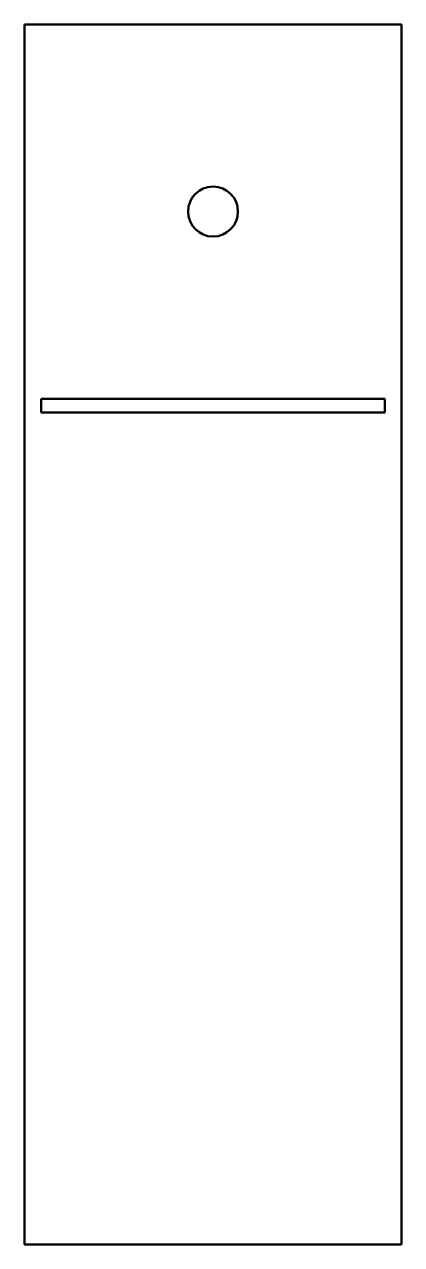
# Model space of a CAD drawing. Header units: millimetres. Extents: x 0 to 420, y 0 to 297.
# Drawn here: x 210.8 to 224.4, y 172.3 to 216.3 of the extents above; entities that cross this region are included whole.
import ezdxf

# ---------------------------------------------------------------- set-up
doc = ezdxf.new("R2010")
doc.units = ezdxf.units.MM
doc.header["$LTSCALE"] = 0.75
doc.layers.add('Visible', color=7, linetype='Continuous', lineweight=50)

msp = doc.modelspace()

# ---------------------------------------------------------------- linework, layer by layer
at = {"layer": 'Visible'}
for p, q in [((210.8, 216.305, 0.25), (210.8, 172.305, 0.25)), ((224.4, 216.305, 0.25), (210.8, 216.305, 0.25)), ((224.4, 172.305, 0.25), (224.4, 216.305, 0.25)), ((211.4, 202.805, 0.25), (223.8, 202.805, 0.25)), ((211.4, 202.305, 0.25), (211.4, 202.805, 0.25)), ((223.8, 202.805, 0.25), (223.8, 202.305, 0.25)), ((223.8, 202.305, 0.25), (211.4, 202.305, 0.25)), ((210.8, 172.305, 0.25), (224.4, 172.305, 0.25))]:
    msp.add_line(p, q, dxfattribs=at)
at = {"layer": 'Visible', "extrusion": (0, 0, -1)}
msp.add_circle((-217.6, 209.555, -0.25), 0.9, dxfattribs=at)

doc.saveas('drawing.dxf')
